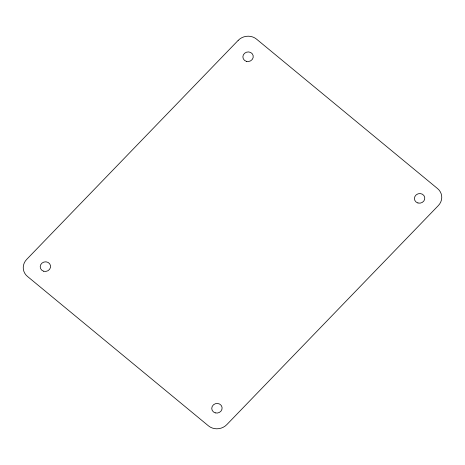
<?xml version="1.0" encoding="UTF-8"?>
<svg xmlns="http://www.w3.org/2000/svg" width="465" height="465" viewBox="0 0 465 465"><rect width="100%" height="100%" fill="white"/><g stroke="black" fill="none" stroke-linecap="round" stroke-linejoin="round"><path stroke-width="0.7" d="M238.179 40.374L26.691 259.389A13.026 11.997 -12.5 0 0 27.406 276.384L208.483 425.882A13.026 11.997 -12.5 0 0 226.821 424.626L438.309 205.611A13.026 11.997 -12.5 0 0 437.594 188.616L256.517 39.118A13.026 11.997 -12.5 0 0 238.179 40.374M417.942 202.984A5.208 4.801 -12.5 0 0 424.702 197.265A5.208 4.801 -12.5 0 0 416.187 194.858A5.208 4.801 -12.5 0 0 417.942 202.984M215.266 412.874A5.208 4.801 -12.5 0 0 222.026 407.16A5.208 4.801 -12.5 0 0 213.511 404.748A5.208 4.801 -12.5 0 0 215.266 412.874M43.722 271.246A5.208 4.801 -12.5 0 0 50.482 265.527A5.208 4.801 -12.5 0 0 41.966 263.12A5.208 4.801 -12.5 0 0 43.722 271.246M246.398 61.357A5.208 4.801 -12.5 0 0 253.158 55.637A5.208 4.801 -12.5 0 0 244.642 53.225A5.208 4.801 -12.5 0 0 246.398 61.357"/></g></svg>
